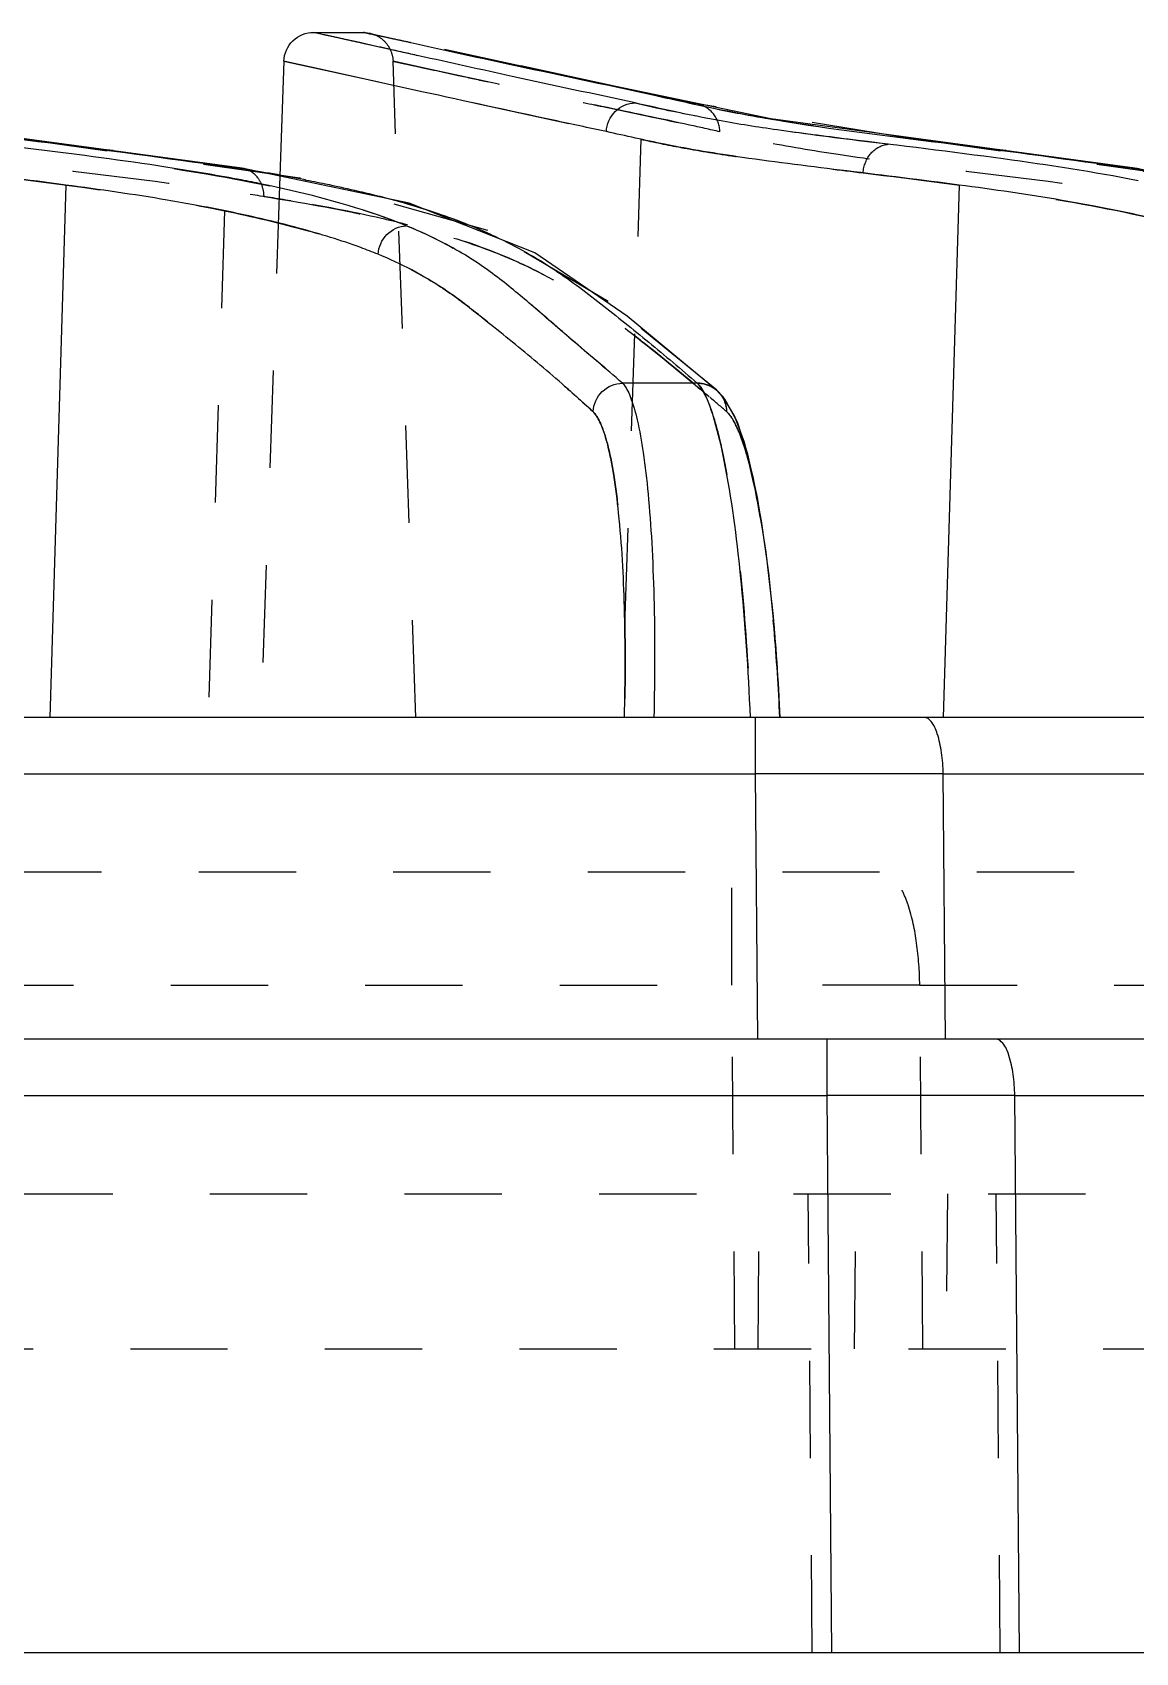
# Model space of a CAD drawing. Header units: millimetres. Extents: x -946 to 3963, y -10008 to 1396.
# Drawn here: x -114.78 to -96.25, y -150.87 to -123.67 of the extents above; entities that cross this region are included whole.
import ezdxf

# ---------------------------------------------------------------- set-up
doc = ezdxf.new("R2010")
doc.units = ezdxf.units.MM
doc.header["$LTSCALE"] = 16.335
doc.linetypes.add('HIDDEN', pattern=[0.2, 0.1, -0.1])
doc.layers.get('0').update_dxf_attribs({"linetype": 'CONTINUOUS'})
doc.layers.add('DEFAULT_2', color=8, linetype='HIDDEN')

msp = doc.modelspace()

# ---------------------------------------------------------------- linework, layer by layer
at = {"color": 7, "linetype": 'Continuous'}
for p, q in [((-110.057, -123.673), (-109.222, -123.673)), ((-109.81, -123.728), (-110.057, -123.673)), ((-109.28, -123.845), (-109.81, -123.728)), ((-108.996, -123.721), (-108.426, -123.845)), ((-109.181, -123.868), (-109.28, -123.845)), ((-108.293, -124.065), (-109.181, -123.868)), ((-110.556, -124.155), (-110.624, -126.086)), ((-110.305, -124.211), (-110.556, -124.155)), ((-109.997, -124.279), (-110.305, -124.211)), ((-108.237, -124.668), (-109.997, -124.279)), ((-102.38, -125.125), (-104.98, -124.579)), ((-103.611, -124.872), (-103.619, -124.871)), ((-111.263, -125.953), (-117.379, -125.125)), ((-96.263, -125.953), (-102.38, -125.125)), ((-111.263, -125.952), (-111.351, -125.949)), ((-108.453, -126.54), (-111.263, -125.952)), ((-111.263, -125.952), (-111.263, -125.952)), ((-96.263, -125.952), (-96.351, -125.949)), ((-96.263, -125.952), (-96.263, -125.952)), ((-93.453, -126.54), (-96.263, -125.952)), ((-114.216, -126.235), (-114.485, -135.172)), ((-99.217, -126.236), (-99.485, -135.172)), ((-106.343, -127.376), (-108.453, -126.54)), ((-104.794, -128.435), (-106.343, -127.376)), ((-103.289, -129.678), (-104.794, -128.435)), ((-103.616, -129.561), (-104.87, -129.561)), ((-103.297, -129.672), (-103.289, -129.678)), ((-102.222, -135.172), (-102.238, -134.837)), ((-90.072, -135.172), (-153.841, -135.172)), ((-102.642, -135.172), (-102.642, -136.12)), ((-116.98, -136.12), (-102.642, -136.12)), ((-102.642, -136.12), (-102.604, -140.572)), ((-99.446, -140.572), (-99.484, -136.12)), ((-99.484, -136.12), (-89.955, -136.12)), ((-79.541, -140.572), (-168.251, -140.572)), ((-101.439, -140.572), (-101.439, -141.52)), ((-129.381, -141.52), (-101.439, -141.52)), ((-101.439, -141.52), (-101.36, -150.872)), ((-98.202, -150.872), (-98.282, -141.52)), ((-98.282, -141.52), (-86.356, -141.52)), ((-169.738, -150.872), (312.413, -150.872))]:
    msp.add_line(p, q, dxfattribs=at)
for points in [[(-102.823, -130.556), (-102.982, -130.123), (-103.178, -129.793), (-103.297, -129.671)], [(-102.238, -134.837), (-102.312, -133.748), (-102.413, -132.748), (-102.535, -131.871), (-102.674, -131.136), (-102.823, -130.556)]]:
    msp.add_lwpolyline(points, dxfattribs=at)
for centre, radius, start, end in [((-97.032, -94.163), 31.421, 259.6164, 260.7315), ((-117.027, -162.738), 37.224, 81.0758, 81.2285), ((-116.243, -157.836), 32.26, 79.2403, 81.0995), ((-102.027, -162.741), 37.228, 81.0765, 81.2288)]:
    msp.add_arc(centre, radius, start, end, dxfattribs=at)
for points, knots in [([(-110.556, -124.155), (-110.552, -124.031), (-110.441, -123.774), (-110.182, -123.673), (-110.057, -123.673)], [0, 0, 0, 0, 0.500127, 1, 1, 1, 1]), ([(-109.222, -123.673), (-109.2, -123.673), (-109.125, -123.695), (-109.05, -123.709), (-108.996, -123.721)], [0, 0, 0, 0, 0.286029, 1, 1, 1, 1]), ([(-108.426, -123.845), (-107.891, -123.961), (-106.537, -124.261), (-105.18, -124.541), (-104.359, -124.723)], [0, 0, 0, 0, 0.394217, 1, 1, 1, 1]), ([(-104.658, -124.857), (-105.346, -124.708), (-106.559, -124.449), (-107.77, -124.181), (-108.293, -124.065)], [0, 0, 0, 0, 0.567555, 1, 1, 1, 1]), ([(-105.14, -125.339), (-105.436, -125.275), (-106.469, -125.053), (-107.501, -124.83), (-108.237, -124.668)], [0, 0, 0, 0, 0.287003, 1, 1, 1, 1]), ([(-104.359, -124.723), (-104.235, -124.75), (-103.682, -124.874), (-103.127, -124.99), (-102.695, -125.069)], [0, 0, 0, 0, 0.224691, 1, 1, 1, 1]), ([(-112.401, -125.955), (-113.125, -125.841), (-114.582, -125.65), (-116.626, -125.402), (-118.159, -125.183), (-119.139, -124.978), (-119.541, -124.889), (-119.728, -124.844)], [0, 0, 0, 0, 0.296275, 0.594621, 0.833419, 0.922299, 1, 1, 1, 1]), ([(-105.14, -125.339), (-105.134, -125.216), (-105.029, -124.967), (-104.778, -124.859), (-104.658, -124.857)], [0, 0, 0, 0, 0.505805, 1, 1, 1, 1]), ([(-96.212, -126.163), (-96.961, -126.015), (-98.583, -125.768), (-100.609, -125.527), (-102.201, -125.324), (-103.176, -125.174), (-103.97, -125.012), (-104.439, -124.905), (-104.658, -124.857)], [0, 0, 0, 0, 0.268175, 0.575172, 0.716049, 0.83124, 0.921291, 1, 1, 1, 1]), ([(-114.217, -126.235), (-114.856, -126.15), (-116.088, -125.999), (-117.761, -125.797), (-119.118, -125.572), (-119.876, -125.396), (-120.204, -125.325)], [0, 0, 0, 0, 0.319113, 0.614855, 0.834062, 1, 1, 1, 1]), ([(-117.093, -125.173), (-116.179, -125.323), (-114.26, -125.545), (-112.347, -125.809), (-111.35, -125.949)], [0, 0, 0, 0, 0.479102, 1, 1, 1, 1]), ([(-99.218, -126.235), (-99.845, -126.152), (-101.059, -126.003), (-102.713, -125.803), (-104.06, -125.584), (-104.815, -125.41), (-105.14, -125.339)], [0, 0, 0, 0, 0.316917, 0.612326, 0.833562, 1, 1, 1, 1]), ([(-102.093, -125.173), (-101.179, -125.323), (-99.26, -125.545), (-97.347, -125.809), (-96.35, -125.949)], [0, 0, 0, 0, 0.479096, 1, 1, 1, 1]), ([(-110.929, -126.218), (-111.043, -126.195), (-111.532, -126.098), (-112.024, -126.014), (-112.401, -125.955)], [0, 0, 0, 0, 0.233572, 1, 1, 1, 1]), ([(-110.221, -126.143), (-110.1, -126.166), (-109.653, -126.255), (-109.207, -126.356), (-108.885, -126.44)], [0, 0, 0, 0, 0.269466, 1, 1, 1, 1]), ([(-112.013, -126.577), (-112.18, -126.546), (-112.912, -126.416), (-113.649, -126.311), (-114.217, -126.235)], [0, 0, 0, 0, 0.228616, 1, 1, 1, 1]), ([(-108.5, -126.918), (-108.665, -126.852), (-109.456, -126.559), (-110.277, -126.353), (-110.929, -126.218)], [0, 0, 0, 0, 0.210947, 1, 1, 1, 1]), ([(-108.885, -126.44), (-108.775, -126.469), (-108.372, -126.579), (-107.973, -126.707), (-107.688, -126.813)], [0, 0, 0, 0, 0.272614, 1, 1, 1, 1]), ([(-96.977, -126.584), (-97.146, -126.552), (-97.89, -126.419), (-98.639, -126.312), (-99.218, -126.235)], [0, 0, 0, 0, 0.227666, 1, 1, 1, 1]), ([(-110.286, -126.964), (-110.416, -126.929), (-110.987, -126.782), (-111.565, -126.661), (-112.013, -126.577)], [0, 0, 0, 0, 0.227254, 1, 1, 1, 1]), ([(-95.231, -126.979), (-95.362, -126.943), (-95.939, -126.793), (-96.523, -126.669), (-96.977, -126.584)], [0, 0, 0, 0, 0.226596, 1, 1, 1, 1]), ([(-108.973, -127.398), (-109.07, -127.359), (-109.5, -127.193), (-109.942, -127.058), (-110.286, -126.964)], [0, 0, 0, 0, 0.226418, 1, 1, 1, 1]), ([(-108.973, -127.398), (-108.966, -127.277), (-108.862, -127.033), (-108.619, -126.925), (-108.5, -126.918)], [0, 0, 0, 0, 0.503339, 1, 1, 1, 1]), ([(-104.87, -129.561), (-105.155, -129.315), (-105.646, -128.901), (-106.325, -128.31), (-106.934, -127.793), (-107.647, -127.303), (-108.196, -127.045), (-108.5, -126.918)], [0, 0, 0, 0, 0.250481, 0.426756, 0.59826, 0.781517, 1, 1, 1, 1]), ([(-107.688, -126.813), (-107.633, -126.833), (-107.425, -126.913), (-107.219, -127), (-107.069, -127.069)], [0, 0, 0, 0, 0.262783, 1, 1, 1, 1]), ([(-107.069, -127.069), (-106.72, -127.229), (-106.082, -127.582), (-105.226, -128.223), (-104.419, -128.88), (-103.883, -129.327), (-103.616, -129.561)], [0, 0, 0, 0, 0.269677, 0.509669, 0.750426, 1, 1, 1, 1]), ([(-105.364, -130.039), (-105.637, -129.788), (-106.186, -129.304), (-107.026, -128.622), (-107.903, -127.913), (-108.589, -127.554), (-108.973, -127.398)], [0, 0, 0, 0, 0.247702, 0.488341, 0.722886, 1, 1, 1, 1]), ([(-105.364, -130.039), (-105.357, -129.916), (-105.246, -129.667), (-104.993, -129.563), (-104.87, -129.561)], [0, 0, 0, 0, 0.500382, 1, 1, 1, 1]), ([(-104.87, -129.561), (-104.809, -129.622), (-104.713, -129.831), (-104.605, -130.221), (-104.509, -130.771), (-104.431, -131.46), (-104.373, -132.27), (-104.324, -133.521), (-104.327, -134.499), (-104.343, -135.172)], [0, 0, 0, 0, 0.045454, 0.117375, 0.215613, 0.338866, 0.483657, 0.644791, 1, 1, 1, 1]), ([(-103.616, -129.561), (-103.589, -129.561), (-103.475, -129.57), (-103.364, -129.617), (-103.297, -129.672)], [0, 0, 0, 0, 0.239023, 1, 1, 1, 1]), ([(-103.496, -129.733), (-103.505, -129.715), (-103.539, -129.653), (-103.58, -129.595), (-103.616, -129.561)], [0, 0, 0, 0, 0.294128, 1, 1, 1, 1]), ([(-103.161, -130.863), (-103.206, -130.636), (-103.295, -130.252), (-103.421, -129.876), (-103.496, -129.733)], [0, 0, 0, 0, 0.589848, 1, 1, 1, 1]), ([(-104.837, -135.172), (-104.822, -134.557), (-104.819, -133.412), (-104.891, -132.053), (-105.004, -131.146), (-105.099, -130.644), (-105.208, -130.284), (-105.307, -130.096), (-105.365, -130.039)], [0, 0, 0, 0, 0.354394, 0.659711, 0.782675, 0.881184, 0.953296, 1, 1, 1, 1]), ([(-102.721, -135.172), (-102.753, -134.375), (-102.85, -132.933), (-103.033, -131.498), (-103.161, -130.863)], [0, 0, 0, 0, 0.552156, 1, 1, 1, 1]), ([(-99.484, -136.12), (-99.486, -136.001), (-99.504, -135.774), (-99.565, -135.473), (-99.651, -135.264), (-99.756, -135.172), (-99.8, -135.172)], [0, 0, 0, 0, 0.340915, 0.65254, 0.872311, 1, 1, 1, 1]), ([(-99.484, -136.12), (-99.742, -136.119), (-100.794, -136.119), (-101.847, -136.119), (-102.642, -136.12)], [0, 0, 0, 0, 0.244323, 1, 1, 1, 1]), ([(-98.282, -141.52), (-98.283, -141.401), (-98.301, -141.174), (-98.362, -140.873), (-98.448, -140.664), (-98.553, -140.572), (-98.597, -140.572)], [0, 0, 0, 0, 0.340915, 0.65254, 0.872311, 1, 1, 1, 1]), ([(-98.282, -141.52), (-98.539, -141.519), (-99.591, -141.519), (-100.644, -141.519), (-101.439, -141.52)], [0, 0, 0, 0, 0.244323, 1, 1, 1, 1])]:
    msp.add_open_spline(points, degree=3, knots=knots, dxfattribs=at)
at = {"layer": 'DEFAULT_2', "color": 8, "linetype": 'HIDDEN'}
for p, q in [((-109.222, -123.673), (-109.121, -123.684)), ((-106.262, -124.305), (-109.121, -123.684)), ((-110.556, -124.155), (-104.566, -125.466)), ((-108.338, -135.172), (-108.723, -124.155)), ((-108.093, -124.293), (-108.723, -124.155)), ((-104.98, -124.579), (-106.791, -124.19)), ((-103.619, -124.871), (-103.722, -124.86)), ((-100.074, -125.447), (-103.618, -124.871)), ((-110.287, -126.118), (-115.074, -125.447)), ((-104.56, -125.466), (-104.885, -135.172)), ((-95.287, -126.118), (-100.074, -125.447)), ((-110.624, -126.086), (-110.941, -135.172)), ((-107.13, -126.996), (-110.287, -126.118)), ((-111.554, -126.668), (-111.827, -135.172)), ((-105.113, -128.189), (-107.13, -126.996)), ((-103.288, -129.679), (-105.113, -128.189)), ((-103.15, -129.83), (-103.3, -129.669)), ((-103.3, -129.669), (-103.289, -129.679)), ((-102.238, -134.837), (-102.246, -134.693)), ((141.207, -137.772), (-150.426, -137.772)), ((-103.035, -139.667), (-103.035, -137.772)), ((-115.723, -139.667), (-103.035, -139.667)), ((-102.983, -145.772), (-103.035, -139.667)), ((-99.825, -145.772), (-99.877, -139.667)), ((-99.877, -139.667), (-87.951, -139.667)), ((-167.336, -143.172), (243.857, -143.172)), ((-102.593, -145.772), (-102.571, -143.172)), ((-101.684, -150.872), (-101.75, -143.172)), ((-100.973, -145.772), (-100.951, -143.172)), ((-99.413, -143.172), (-99.435, -145.772)), ((-98.527, -150.872), (-98.592, -143.172)), ((-162.139, -145.772), (238.661, -145.772))]:
    msp.add_line(p, q, dxfattribs=at)
for points in [[(-102.767, -130.753), (-102.941, -130.218), (-103.15, -129.83)], [(-102.246, -134.693), (-102.336, -133.481), (-102.458, -132.396), (-102.604, -131.479), (-102.767, -130.753)]]:
    msp.add_lwpolyline(points, dxfattribs=at)
for centre, radius, start, end in [((-114.727, -175.617), 51.572, 77.1233, 77.7016), ((-116.877, -165.168), 39.199, 80.5494, 81.5581), ((-103.606, -130.047), 0.486, 50.9735, 91.174), ((-175.135, -214.235), 110.792, 49.45919, 49.64972), ((-101.456, -1064.273), 924.607, 89.902155, 90.097845), ((-101.456, -1040.326), 900.66, 89.899553, 90.100447)]:
    msp.add_arc(centre, radius, start, end, dxfattribs=at)
for points, knots in [([(-108.294, -124.065), (-108.467, -124.027), (-108.766, -123.96), (-109.168, -123.87), (-109.484, -123.801), (-109.713, -123.749), (-109.917, -123.706), (-109.965, -123.69), (-110.068, -123.673), (-110.057, -123.673)], [0, 0, 0, 0, 0.294165, 0.509214, 0.686638, 0.823569, 0.92137, 0.980737, 1, 1, 1, 1]), ([(-108.426, -123.846), (-108.43, -123.845), (-108.513, -123.827), (-108.662, -123.795), (-108.858, -123.752), (-109.01, -123.72), (-109.119, -123.694), (-109.185, -123.683), (-109.213, -123.673), (-109.221, -123.673)], [0, 0, 0, 0, 0.01427, 0.315013, 0.561272, 0.753025, 0.890149, 0.972516, 1, 1, 1, 1]), ([(-109.119, -123.685), (-109.055, -123.699), (-108.93, -123.751), (-108.836, -123.849), (-108.801, -123.906)], [0, 0, 0, 0, 0.4964, 1, 1, 1, 1]), ([(-108.801, -123.906), (-108.789, -123.925), (-108.748, -124.003), (-108.725, -124.091), (-108.723, -124.155)], [0, 0, 0, 0, 0.261146, 1, 1, 1, 1]), ([(-123.723, -124.155), (-123.723, -124.154), (-123.717, -124.158), (-123.711, -124.157), (-123.696, -124.162), (-123.667, -124.167), (-123.616, -124.179), (-123.54, -124.195), (-123.441, -124.217), (-123.32, -124.243), (-123.178, -124.275), (-122.944, -124.325), (-122.599, -124.4), (-122.121, -124.504), (-121.559, -124.627), (-120.91, -124.768), (-120.168, -124.927), (-119.342, -125.099), (-118.447, -125.291), (-117.414, -125.533), (-116.109, -125.75), (-113.896, -126.027), (-112.108, -126.241), (-110.89, -126.429)], [0, 0, 0, 0, 0.000216, 0.000862, 0.00194, 0.003448, 0.007756, 0.013785, 0.021534, 0.031003, 0.042189, 0.055084, 0.085941, 0.123456, 0.167528, 0.21831, 0.276321, 0.342052, 0.412303, 0.487093, 0.585849, 0.716559, 1, 1, 1, 1]), ([(-108.723, -124.155), (-108.723, -124.154), (-108.716, -124.158), (-108.711, -124.157), (-108.696, -124.162), (-108.667, -124.167), (-108.616, -124.179), (-108.54, -124.195), (-108.441, -124.217), (-108.32, -124.243), (-108.178, -124.275), (-107.944, -124.325), (-107.599, -124.4), (-107.122, -124.504), (-106.559, -124.627), (-105.91, -124.768), (-105.168, -124.927), (-104.342, -125.098), (-103.447, -125.291), (-102.415, -125.533), (-101.109, -125.749), (-98.897, -126.027), (-97.109, -126.241), (-95.891, -126.429)], [0, 0, 0, 0, 0.000216, 0.000862, 0.001939, 0.003448, 0.007755, 0.013785, 0.021534, 0.031002, 0.042188, 0.055083, 0.08594, 0.123454, 0.167526, 0.218307, 0.276318, 0.342049, 0.412299, 0.487088, 0.58584, 0.716549, 1, 1, 1, 1]), ([(-103.742, -125.228), (-104.232, -125.121), (-105.13, -124.937), (-106.58, -124.622), (-107.539, -124.414), (-108.093, -124.293)], [0, 0, 0, 0, 0.338214, 0.617966, 1, 1, 1, 1]), ([(-107.069, -127.07), (-107.402, -126.917), (-108.462, -126.513), (-110.579, -126.04), (-113.427, -125.645), (-115.942, -125.354), (-117.72, -125.083), (-118.429, -124.937), (-118.722, -124.86)], [0, 0, 0, 0, 0.092163, 0.284996, 0.546134, 0.817521, 0.92366, 1, 1, 1, 1]), ([(-100.408, -125.551), (-100.941, -125.488), (-101.902, -125.368), (-103.192, -125.168), (-104.074, -124.993), (-104.531, -124.892), (-104.659, -124.863)], [0, 0, 0, 0, 0.374075, 0.674129, 0.908425, 1, 1, 1, 1]), ([(-92.069, -127.07), (-92.402, -126.917), (-93.462, -126.513), (-95.579, -126.04), (-98.427, -125.645), (-100.942, -125.354), (-102.72, -125.083), (-103.429, -124.937), (-103.722, -124.86)], [0, 0, 0, 0, 0.092152, 0.28498, 0.546117, 0.817511, 0.923656, 1, 1, 1, 1]), ([(-103.234, -125.342), (-103.236, -125.236), (-103.31, -125.018), (-103.507, -124.896), (-103.611, -124.872)], [0, 0, 0, 0, 0.498303, 1, 1, 1, 1]), ([(-104.566, -125.466), (-104.341, -125.515), (-103.834, -125.62), (-102.975, -125.759), (-101.954, -125.893), (-101.216, -125.984), (-100.828, -126.031)], [0, 0, 0, 0, 0.183086, 0.410615, 0.690026, 1, 1, 1, 1]), ([(-100.828, -126.031), (-100.82, -125.913), (-100.737, -125.681), (-100.515, -125.558), (-100.407, -125.551)], [0, 0, 0, 0, 0.52404, 1, 1, 1, 1]), ([(-118.502, -125.673), (-117.963, -125.763), (-116.787, -125.916), (-114.464, -126.196), (-112.683, -126.437), (-111.552, -126.668)], [0, 0, 0, 0, 0.233473, 0.506538, 1, 1, 1, 1]), ([(-112.402, -125.96), (-111.633, -126.08), (-110.302, -126.321), (-108.597, -126.83), (-107.386, -127.439), (-106.505, -128.137), (-105.707, -128.852), (-105.146, -129.309), (-104.87, -129.561)], [0, 0, 0, 0, 0.273262, 0.474979, 0.62312, 0.746102, 0.868599, 1, 1, 1, 1]), ([(-110.89, -126.429), (-110.89, -126.373), (-110.91, -126.261), (-111.003, -126.062), (-111.16, -125.968), (-111.263, -125.952)], [0, 0, 0, 0, 0.255002, 0.5183, 1, 1, 1, 1]), ([(-100.828, -126.031), (-99.92, -126.143), (-98.271, -126.344), (-96.336, -126.692), (-95.064, -127.019), (-94.128, -127.317), (-93.503, -127.594), (-93.145, -127.805)], [0, 0, 0, 0, 0.346322, 0.628257, 0.74323, 0.842777, 1, 1, 1, 1]), ([(-95.891, -126.429), (-95.891, -126.373), (-95.91, -126.261), (-96.004, -126.062), (-96.16, -125.968), (-96.263, -125.952)], [0, 0, 0, 0, 0.255003, 0.518302, 1, 1, 1, 1]), ([(-110.89, -126.429), (-110.28, -126.523), (-109.19, -126.717), (-107.747, -127.086), (-106.636, -127.499), (-105.776, -127.959), (-105.066, -128.452), (-104.187, -129.135), (-103.549, -129.674), (-103.122, -130.039)], [0, 0, 0, 0, 0.212173, 0.379534, 0.510803, 0.617781, 0.713474, 0.807001, 1, 1, 1, 1]), ([(-111.552, -126.668), (-111.087, -126.763), (-110.251, -126.958), (-109.142, -127.308), (-108.284, -127.702), (-107.622, -128.138), (-107.055, -128.599), (-106.492, -129.056), (-105.923, -129.535), (-105.55, -129.869), (-105.364, -130.039)], [0, 0, 0, 0, 0.198213, 0.358718, 0.48555, 0.591032, 0.689446, 0.79059, 0.894548, 1, 1, 1, 1]), ([(-108.479, -126.903), (-108.624, -126.866), (-109.273, -126.71), (-109.929, -126.586), (-110.44, -126.501)], [0, 0, 0, 0, 0.223323, 1, 1, 1, 1]), ([(-103.413, -129.79), (-103.743, -129.51), (-104.238, -129.098), (-104.914, -128.571), (-105.436, -128.19), (-106.016, -127.826), (-107.009, -127.327), (-107.861, -127.06), (-108.479, -126.903)], [0, 0, 0, 0, 0.22015, 0.32765, 0.435591, 0.549179, 0.675438, 1, 1, 1, 1]), ([(-103.616, -129.561), (-103.551, -129.622), (-103.44, -129.829), (-103.306, -130.22), (-103.174, -130.769), (-103.05, -131.458), (-102.939, -132.268), (-102.809, -133.518), (-102.748, -134.498), (-102.721, -135.172)], [0, 0, 0, 0, 0.046583, 0.119384, 0.218138, 0.341505, 0.485984, 0.646465, 1, 1, 1, 1]), ([(-103.289, -129.678), (-103.262, -129.701), (-103.172, -129.802), (-103.123, -129.939), (-103.122, -130.039)], [0, 0, 0, 0, 0.258993, 1, 1, 1, 1]), ([(-103.289, -129.679), (-103.236, -129.724), (-103.152, -129.837), (-103.123, -129.974), (-103.122, -130.039)], [0, 0, 0, 0, 0.517696, 1, 1, 1, 1]), ([(-105.365, -130.039), (-105.307, -130.096), (-105.208, -130.284), (-105.099, -130.644), (-105.004, -131.146), (-104.891, -132.053), (-104.819, -133.411), (-104.822, -134.557), (-104.837, -135.172)], [0, 0, 0, 0, 0.04676, 0.118875, 0.217391, 0.340321, 0.645589, 1, 1, 1, 1]), ([(-103.122, -130.039), (-103.06, -130.096), (-102.947, -130.283), (-102.812, -130.643), (-102.68, -131.145), (-102.502, -132.05), (-102.333, -133.407), (-102.255, -134.555), (-102.227, -135.172)], [0, 0, 0, 0, 0.048007, 0.121192, 0.220332, 0.343359, 0.647502, 1, 1, 1, 1]), ([(-102.888, -130.446), (-102.921, -130.36), (-102.984, -130.216), (-103.074, -130.083), (-103.122, -130.039)], [0, 0, 0, 0, 0.589272, 1, 1, 1, 1]), ([(-102.227, -135.172), (-102.25, -134.675), (-102.31, -133.726), (-102.452, -132.409), (-102.633, -131.327), (-102.791, -130.699), (-102.888, -130.446)], [0, 0, 0, 0, 0.312044, 0.59572, 0.830349, 1, 1, 1, 1]), ([(-99.877, -139.667), (-99.881, -139.431), (-99.914, -138.977), (-100.019, -138.442), (-100.16, -138.092), (-100.278, -137.884), (-100.421, -137.772), (-100.508, -137.772)], [0, 0, 0, 0, 0.338483, 0.651262, 0.776515, 0.875003, 1, 1, 1, 1])]:
    msp.add_open_spline(points, degree=3, knots=knots, dxfattribs=at)
msp.add_open_spline([(-103.717, -124.86), (-103.93, -124.811), (-104.144, -124.764), (-104.358, -124.718)], degree=3, dxfattribs=at)

doc.saveas('drawing.dxf')
